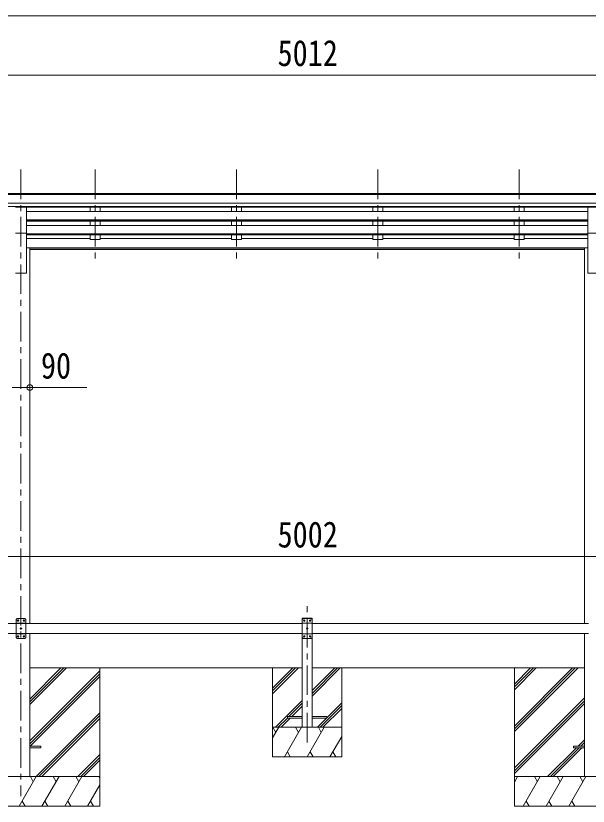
# Model space of a CAD drawing. Units: millimetres at full size, sheet at 1:30. Extents: x -8432 to 8432, y -5820 to 5820.
# Drawn here: x 3314 to 6214, y -3241 to 762 of the extents above; entities that cross this region are included whole.
import ezdxf
from ezdxf.enums import TextEntityAlignment as Align

# ---------------------------------------------------------------- set-up
doc = ezdxf.new("R2010")
doc.units = ezdxf.units.MM
doc.header["$LTSCALE"] = 30
doc.header["$PDMODE"] = 32
doc.header["$PDSIZE"] = 30
doc.linetypes.add('CHAIN1', pattern=[8, 5, -1, 1, -1])
for name, color, linetype, lineweight in [('0-0_0', 7, 'Continuous', 9), ('0-1_本体', 5, 'CHAIN1', 9), ('0-3_ELV2', 4, 'Continuous', 9), ('0-6_OTH_LINE', 6, 'Continuous', 9)]:
    doc.layers.add(name, color=color, linetype=linetype, lineweight=lineweight)
doc.styles.add('ＭＳ ゴシック', font='')
doc.styles.get('ＭＳ ゴシック').set_extended_font_data('MS Gothic')

msp = doc.modelspace()

# ---------------------------------------------------------------- linework, layer by layer
at = {"layer": '0-0_0'}
for p, q in [((3385.12, -2726.54), (3570.75, -2540.91)), ((3385.12, -2712.39), (3556.61, -2540.91)), ((3385.12, -2698.25), (3542.47, -2540.91)), ((3385.12, -2540.91), (4765.11, -2540.91)), ((3385.12, -2910.38), (3739.92, -2555.58)), ((3739.92, -2540.91), (3739.92, -3240.9)), ((4615.11, -2540.9), (4615.11, -2990.91)), ((4615.11, -2643.25), (4717.46, -2540.9)), ((4615.11, -2657.39), (4731.61, -2540.9)), ((4615.11, -2671.54), (4745.75, -2540.9)), ((4815.11, -2683.67), (4957.88, -2540.9)), ((4815.11, -2669.53), (4943.74, -2540.9)), ((4815.11, -2655.39), (4929.6, -2540.9)), ((4815.12, -2540.91), (6195.12, -2540.91)), ((4965.11, -2990.91), (4965.11, -2540.9)), ((5839.92, -2540.91), (5839.92, -3240.9)), ((5839.92, -2835.08), (6134.1, -2540.91)), ((5839.92, -2849.22), (6148.24, -2540.91)), ((5839.92, -2863.37), (6162.38, -2540.91)), ((5839.92, -2651.24), (5950.25, -2540.91)), ((5839.92, -2637.09), (5936.11, -2540.91)), ((5839.92, -2622.95), (5921.97, -2540.91)), ((3385.12, -2924.52), (3739.92, -2569.73)), ((3387.38, -2936.41), (3739.92, -2583.87)), ((4629.59, -2840.91), (4765.11, -2705.38)), ((4697.74, -2786.91), (4765.11, -2719.53)), ((4890.11, -2792.52), (4965.11, -2717.52)), ((5839.92, -3047.21), (6194.72, -2692.42)), ((5839.92, -3061.36), (6194.72, -2706.56)), ((5839.92, -3075.5), (6194.72, -2720.7)), ((4711.88, -2786.91), (4765.11, -2733.67)), ((4855.87, -2840.91), (4965.11, -2731.66)), ((4870.01, -2840.91), (4965.11, -2745.8)), ((3416.73, -3090.9), (3739.92, -2767.72)), ((3430.87, -3090.9), (3739.92, -2781.86)), ((3445.01, -3090.9), (3739.92, -2796)), ((4643.74, -2840.91), (4690.11, -2794.53)), ((4657.88, -2840.91), (4703.88, -2794.91)), ((4841.73, -2840.91), (4887.73, -2794.91)), ((4615.11, -2894.02), (4645.78, -2840.9)), ((4615.11, -2840.91), (4965.11, -2840.91)), ((4630.78, -2866.89), (4615.78, -2840.91)), ((4674.65, -2990.9), (4761.25, -2840.9)), ((4746.25, -2866.89), (4731.25, -2840.91)), ((4790.12, -2990.9), (4876.72, -2840.91)), ((4861.72, -2866.89), (4846.72, -2840.9)), ((4905.59, -2990.9), (4965.11, -2887.8)), ((6162.86, -2936.41), (6194.72, -2904.55)), ((6177, -2936.41), (6194.72, -2918.69)), ((6008.36, -3090.9), (6153.86, -2945.41)), ((6022.5, -3090.9), (6168, -2945.41)), ((6036.64, -3090.9), (6182.14, -2945.41)), ((6191.14, -2936.41), (6194.72, -2932.83)), ((3628.86, -3090.9), (3739.92, -2979.85)), ((3643, -3090.9), (3739.92, -2993.99)), ((4615.11, -2990.91), (4965.11, -2990.91)), ((4689.65, -2964.93), (4704.65, -2990.9)), ((4805.12, -2964.92), (4820.12, -2990.9)), ((4920.59, -2964.93), (4935.59, -2990.9)), ((3657.14, -3090.9), (3739.92, -3008.13)), ((3739.92, -3090.9), (2939.92, -3090.9)), ((3331.07, -3240.9), (3417.68, -3090.9)), ((3402.68, -3116.89), (3387.68, -3090.9)), ((3446.54, -3240.9), (3533.15, -3090.9)), ((3518.15, -3116.89), (3503.15, -3090.9)), ((3562.02, -3240.9), (3648.62, -3090.9)), ((3618.62, -3090.9), (3633.62, -3116.89)), ((3734.09, -3090.9), (3739.92, -3101)), ((6639.92, -3090.9), (5839.92, -3090.9)), ((5839.92, -3118.41), (5855.8, -3090.9)), ((5884.66, -3240.9), (5971.27, -3090.9)), ((5956.27, -3116.89), (5941.27, -3090.9)), ((6000.13, -3240.9), (6086.74, -3090.9)), ((6071.74, -3116.89), (6056.73, -3090.9)), ((6115.6, -3240.9), (6202.21, -3090.9)), ((6187.21, -3116.89), (6172.21, -3090.9)), ((3677.48, -3240.9), (3739.92, -3132.77)), ((2939.92, -3240.9), (3739.92, -3240.9)), ((3346.07, -3214.92), (3361.07, -3240.9)), ((3461.54, -3214.93), (3476.54, -3240.9)), ((3577.01, -3214.93), (3592.01, -3240.9)), ((3692.48, -3214.93), (3707.48, -3240.9)), ((5839.92, -3240.9), (6639.92, -3240.9)), ((5899.66, -3214.93), (5914.66, -3240.9)), ((6015.13, -3214.93), (6030.13, -3240.9)), ((6130.6, -3214.92), (6145.6, -3240.9))]:
    msp.add_line(p, q, dxfattribs=at)
at = {"layer": '0-1_本体'}
for p, q in [((3340.12, -16.5), (3340.12, -3190.91)), ((3716.12, -16.5), (3716.12, -494.02)), ((4432.12, -16.5), (4432.12, -494.02)), ((5148.12, -16.5), (5148.12, -494.02)), ((5864.12, -16.5), (5864.12, -494.02)), ((4790.12, -2917.46), (4790.12, -2201.43))]:
    msp.add_line(p, q, dxfattribs=at)
at = {"layer": '0-3_ELV2'}
for p, q in [((7289.62, -137.51), (2300.62, -137.51)), ((7289.62, -142.73), (2300.62, -142.73)), ((7289.62, -186.26), (2290.62, -186.26)), ((7289.62, -204.11), (2290.62, -204.11)), ((3312.62, -206.54), (3367.62, -206.54)), ((3367.62, -338.33), (3367.62, -206.54)), ((6212.62, -207.36), (3367.62, -207.36)), ((6212.62, -229.42), (3367.62, -229.42)), ((3691.12, -207.46), (3691.12, -229.32)), ((3691.12, -229.32), (3741.12, -229.32)), ((3741.12, -207.46), (3741.12, -229.32)), ((4407.12, -207.46), (4407.12, -229.32)), ((4407.12, -229.32), (4457.12, -229.32)), ((4457.12, -207.46), (4457.12, -229.32)), ((5123.12, -207.46), (5123.12, -229.32)), ((5123.12, -229.32), (5173.12, -229.32)), ((5173.12, -207.46), (5173.12, -229.32)), ((5839.12, -207.46), (5839.12, -229.32)), ((5839.12, -229.32), (5889.12, -229.32)), ((5889.12, -207.46), (5889.12, -229.32)), ((6212.62, -338.33), (6212.62, -206.54)), ((6212.62, -206.54), (6267.62, -206.54)), ((6212.62, -271.3), (3367.62, -271.3)), ((6212.62, -272.79), (3367.62, -272.79)), ((6212.62, -277.11), (3367.62, -277.11)), ((3691.12, -299.43), (3691.12, -277.11)), ((3741.12, -277.11), (3741.12, -299.43)), ((4407.12, -299.43), (4407.12, -277.11)), ((4457.12, -277.11), (4457.12, -299.43)), ((5123.12, -299.43), (5123.12, -277.11)), ((5173.12, -277.11), (5173.12, -299.43)), ((5839.12, -299.43), (5839.12, -277.11)), ((5889.12, -277.11), (5889.12, -299.43)), ((6212.62, -299.52), (3367.62, -299.52)), ((3691.12, -299.43), (3741.12, -299.43)), ((4407.12, -299.43), (4457.12, -299.43)), ((5123.12, -299.43), (5173.12, -299.43)), ((5839.12, -299.43), (5889.12, -299.43)), ((3312.62, -338.33), (3367.62, -338.33)), ((3367.62, -338.33), (3367.62, -540.91)), ((6212.62, -341.4), (3367.62, -341.4)), ((6212.62, -342.9), (3367.62, -342.9)), ((6212.62, -347.22), (3367.62, -347.22)), ((3691.12, -347.22), (3691.12, -370.26)), ((3741.12, -347.22), (3741.12, -370.26)), ((4407.12, -347.22), (4407.12, -370.26)), ((4457.12, -347.22), (4457.12, -370.26)), ((5123.12, -347.22), (5123.12, -370.26)), ((5173.12, -347.22), (5173.12, -370.26)), ((5839.12, -347.22), (5839.12, -370.26)), ((5889.12, -347.22), (5889.12, -370.26)), ((6212.62, -338.33), (6212.62, -540.91)), ((6212.62, -338.33), (6267.62, -338.33)), ((3691.12, -365.32), (3367.62, -365.32)), ((3691.12, -370.26), (3741.12, -370.26)), ((4407.12, -365.32), (3741.12, -365.32)), ((4407.12, -370.26), (4457.12, -370.26)), ((5123.12, -365.32), (4457.12, -365.32)), ((5123.12, -370.26), (5173.12, -370.26)), ((5839.12, -365.32), (5173.12, -365.32)), ((5839.12, -370.26), (5889.12, -370.26)), ((6212.62, -365.32), (5889.12, -365.32)), ((3385.32, -411.91), (3367.62, -411.91)), ((3385.32, -411.91), (3385.32, -2315.91)), ((6194.92, -412.33), (3385.32, -412.33)), ((6194.92, -413.73), (3385.32, -413.73)), ((6194.92, -421.42), (3385.32, -421.42)), ((6194.92, -411.91), (6194.92, -2315.91)), ((6194.92, -411.91), (6212.62, -411.91)), ((3312.62, -540.91), (3367.62, -540.91)), ((6212.62, -540.91), (6267.62, -540.91)), ((2379.12, -2315.91), (4765.12, -2315.91)), ((3320.12, -2290.91), (3315.12, -2295.91)), ((3315.12, -2295.91), (3315.12, -2385.91)), ((3365.12, -2313.61), (3315.12, -2313.61)), ((3360.12, -2290.91), (3320.12, -2290.91)), ((3323.86, -2300.49), (3323.02, -2300.49)), ((3326.38, -2301.33), (3327.22, -2301.33)), ((3353.86, -2300.49), (3353.02, -2300.49)), ((3356.38, -2301.33), (3357.22, -2301.33)), ((3360.12, -2290.91), (3365.12, -2295.91)), ((3365.12, -2385.91), (3365.12, -2295.91)), ((4764.82, -2290.9), (4764.92, -2288.85)), ((4815.42, -2290.9), (4764.82, -2290.9)), ((4765.11, -2840.9), (4765.11, -2290.9)), ((4770.12, -2290.91), (4765.12, -2295.91)), ((4765.12, -2295.91), (4765.12, -2385.91)), ((4815.12, -2313.61), (4765.12, -2313.61)), ((4814.31, -2287.9), (4765.92, -2287.9)), ((4810.12, -2290.91), (4770.12, -2290.91)), ((4773.86, -2300.49), (4773.02, -2300.49)), ((4776.38, -2301.33), (4777.22, -2301.33)), ((4803.86, -2300.49), (4803.02, -2300.49)), ((4806.38, -2301.33), (4807.22, -2301.33)), ((4810.12, -2290.91), (4815.12, -2295.91)), ((4815.12, -2840.9), (4815.12, -2290.9)), ((4815.12, -2385.91), (4815.12, -2295.91)), ((6215.12, -2315.91), (4815.12, -2315.91)), ((4815.42, -2290.9), (4815.31, -2288.85)), ((3338.86, -2340.49), (3338.02, -2340.49)), ((3341.38, -2341.33), (3342.22, -2341.33)), ((4788.86, -2340.49), (4788.02, -2340.49)), ((4791.38, -2341.33), (4792.22, -2341.33)), ((2379.12, -2365.91), (4765.12, -2365.91)), ((3365.12, -2368.21), (3315.12, -2368.21)), ((3320.12, -2390.91), (3315.12, -2385.91)), ((3320.12, -2390.91), (3360.12, -2390.91)), ((3323.86, -2380.49), (3323.02, -2380.49)), ((3326.38, -2381.33), (3327.22, -2381.33)), ((3353.86, -2380.49), (3353.02, -2380.49)), ((3356.38, -2381.33), (3357.22, -2381.33)), ((3360.12, -2390.91), (3365.12, -2385.91)), ((3385.12, -2365.91), (3385.12, -3090.91)), ((4815.12, -2368.21), (4765.12, -2368.21)), ((4770.12, -2390.91), (4765.12, -2385.91)), ((4770.12, -2390.91), (4810.12, -2390.91)), ((4773.86, -2380.49), (4773.02, -2380.49)), ((4776.38, -2381.33), (4777.22, -2381.33)), ((4803.86, -2380.49), (4803.02, -2380.49)), ((4806.38, -2381.33), (4807.22, -2381.33)), ((4810.12, -2390.91), (4815.12, -2385.91)), ((4815.12, -2365.91), (6215.12, -2365.91)), ((6195.12, -2365.91), (6195.12, -3090.91)), ((4765.11, -2786.91), (4690.11, -2786.91)), ((4815.11, -2794.91), (4890.11, -2794.91)), ((3385.12, -2936.41), (3439.92, -2936.41)), ((3385.12, -2945.41), (3439.92, -2945.41)), ((3439.92, -2936.41), (3439.92, -2945.41)), ((6139.92, -2936.41), (6139.92, -2945.41)), ((6139.92, -2936.41), (6194.72, -2936.41)), ((6139.92, -2945.41), (6194.72, -2945.41))]:
    msp.add_line(p, q, dxfattribs=at)
for points in [[(3323.02, -2300.49), (3323.02, -2301.33), (3323.86, -2301.33)], [(3325.54, -2299.65), (3325.54, -2298.81), (3324.7, -2298.81), (3324.7, -2299.65)], [(3324.7, -2302.17), (3324.7, -2303.01), (3325.54, -2303.01), (3325.54, -2302.17)], [(3327.22, -2301.33), (3327.22, -2300.49), (3326.38, -2300.49)], [(3353.02, -2300.49), (3353.02, -2301.33), (3353.86, -2301.33)], [(3355.54, -2299.65), (3355.54, -2298.81), (3354.7, -2298.81), (3354.7, -2299.65)], [(3354.7, -2302.17), (3354.7, -2303.01), (3355.54, -2303.01), (3355.54, -2302.17)], [(3357.22, -2301.33), (3357.22, -2300.49), (3356.38, -2300.49)], [(4773.02, -2300.49), (4773.02, -2301.33), (4773.86, -2301.33)], [(4775.54, -2299.65), (4775.54, -2298.81), (4774.7, -2298.81), (4774.7, -2299.65)], [(4774.7, -2302.17), (4774.7, -2303.01), (4775.54, -2303.01), (4775.54, -2302.17)], [(4777.22, -2301.33), (4777.22, -2300.49), (4776.38, -2300.49)], [(4803.02, -2300.49), (4803.02, -2301.33), (4803.86, -2301.33)], [(4805.54, -2299.65), (4805.54, -2298.81), (4804.7, -2298.81), (4804.7, -2299.65)], [(4804.7, -2302.17), (4804.7, -2303.01), (4805.54, -2303.01), (4805.54, -2302.17)], [(4807.22, -2301.33), (4807.22, -2300.49), (4806.38, -2300.49)], [(3338.02, -2340.49), (3338.02, -2341.33), (3338.86, -2341.33)], [(3340.54, -2339.65), (3340.54, -2338.81), (3339.7, -2338.81), (3339.7, -2339.65)], [(3339.7, -2342.17), (3339.7, -2343.01), (3340.54, -2343.01), (3340.54, -2342.17)], [(3342.22, -2341.33), (3342.22, -2340.49), (3341.38, -2340.49)], [(4788.02, -2340.49), (4788.02, -2341.33), (4788.86, -2341.33)], [(4790.54, -2339.65), (4790.54, -2338.81), (4789.7, -2338.81), (4789.7, -2339.65)], [(4789.7, -2342.17), (4789.7, -2343.01), (4790.54, -2343.01), (4790.54, -2342.17)], [(4792.22, -2341.33), (4792.22, -2340.49), (4791.38, -2340.49)], [(3323.02, -2380.49), (3323.02, -2381.33), (3323.86, -2381.33)], [(3325.54, -2379.65), (3325.54, -2378.81), (3324.7, -2378.81), (3324.7, -2379.65)], [(3324.7, -2382.17), (3324.7, -2383.01), (3325.54, -2383.01), (3325.54, -2382.17)], [(3327.22, -2381.33), (3327.22, -2380.49), (3326.38, -2380.49)], [(3353.02, -2380.49), (3353.02, -2381.33), (3353.86, -2381.33)], [(3355.54, -2379.65), (3355.54, -2378.81), (3354.7, -2378.81), (3354.7, -2379.65)], [(3354.7, -2382.17), (3354.7, -2383.01), (3355.54, -2383.01), (3355.54, -2382.17)], [(3357.22, -2381.33), (3357.22, -2380.49), (3356.38, -2380.49)], [(4773.02, -2380.49), (4773.02, -2381.33), (4773.86, -2381.33)], [(4775.54, -2379.65), (4775.54, -2378.81), (4774.7, -2378.81), (4774.7, -2379.65)], [(4774.7, -2382.17), (4774.7, -2383.01), (4775.54, -2383.01), (4775.54, -2382.17)], [(4777.22, -2381.33), (4777.22, -2380.49), (4776.38, -2380.49)], [(4803.02, -2380.49), (4803.02, -2381.33), (4803.86, -2381.33)], [(4805.54, -2379.65), (4805.54, -2378.81), (4804.7, -2378.81), (4804.7, -2379.65)], [(4804.7, -2382.17), (4804.7, -2383.01), (4805.54, -2383.01), (4805.54, -2382.17)], [(4807.22, -2381.33), (4807.22, -2380.49), (4806.38, -2380.49)], [(4690.11, -2786.91), (4690.11, -2794.91), (4765.11, -2794.91)], [(4890.11, -2794.91), (4890.11, -2786.91), (4815.11, -2786.91)]]:
    msp.add_lwpolyline(points, dxfattribs=at)
for centre in [(3325.12, -2300.91), (3355.12, -2300.91), (4775.12, -2300.91), (4805.12, -2300.91), (3340.12, -2340.91), (4790.12, -2340.91), (3325.12, -2380.91), (3355.12, -2380.91), (4775.12, -2380.91), (4805.12, -2380.91)]:
    msp.add_circle(centre, 3.5, dxfattribs=at)
for centre, radius, start, end in [((3323.86, -2299.65), 0.84, 270, 0), ((3323.86, -2302.17), 0.84, 0, 90), ((3326.38, -2299.65), 0.84, 180, 270), ((3326.38, -2302.17), 0.84, 90, 180), ((3353.86, -2299.65), 0.84, 270, 0), ((3353.86, -2302.17), 0.84, 0, 90), ((3356.38, -2299.65), 0.84, 180, 270), ((3356.38, -2302.17), 0.84, 90, 180), ((4765.92, -2288.9), 1, 90, 176.99994), ((4773.86, -2299.65), 0.84, 270, 0), ((4773.86, -2302.17), 0.84, 0, 90), ((4776.38, -2299.65), 0.84, 180, 270), ((4776.38, -2302.17), 0.84, 90, 180), ((4803.86, -2299.65), 0.84, 270, 0), ((4803.86, -2302.17), 0.84, 0, 90), ((4806.38, -2299.65), 0.84, 180, 270), ((4806.38, -2302.17), 0.84, 90, 180), ((4814.31, -2288.9), 1, 3.00011, 90), ((3338.86, -2339.65), 0.84, 270, 0), ((3338.86, -2342.17), 0.84, 0, 90), ((3341.38, -2339.65), 0.84, 180, 270), ((3341.38, -2342.17), 0.84, 90, 180), ((4788.86, -2339.65), 0.84, 270, 0), ((4788.86, -2342.17), 0.84, 0, 90), ((4791.38, -2339.65), 0.84, 180, 270), ((4791.38, -2342.17), 0.84, 90, 180), ((3323.86, -2379.65), 0.84, 270, 0), ((3323.86, -2382.17), 0.84, 0, 90), ((3326.38, -2379.65), 0.84, 180, 270), ((3326.38, -2382.17), 0.84, 90, 180), ((3353.86, -2379.65), 0.84, 270, 0), ((3353.86, -2382.17), 0.84, 0, 90), ((3356.38, -2379.65), 0.84, 180, 270), ((3356.38, -2382.17), 0.84, 90, 180), ((4773.86, -2379.65), 0.84, 270, 0), ((4773.86, -2382.17), 0.84, 0, 90), ((4776.38, -2379.65), 0.84, 180, 270), ((4776.38, -2382.17), 0.84, 90, 180), ((4803.86, -2379.65), 0.84, 270, 0), ((4803.86, -2382.17), 0.84, 0, 90), ((4806.38, -2379.65), 0.84, 180, 270), ((4806.38, -2382.17), 0.84, 90, 180)]:
    msp.add_arc(centre, radius, start, end, dxfattribs=at)
at = {"layer": '0-6_OTH_LINE'}
for p, q in [((-2747.88, 762.49), (7316.12, 762.49)), ((7296.12, 462.49), (2284.12, 462.49)), ((3294.92, -1120.46), (3384.92, -1120.46)), ((3384.92, -1120.46), (3674.34, -1120.46)), ((2289.12, -1976.15), (7291.12, -1976.15))]:
    msp.add_line(p, q, dxfattribs=at)
msp.add_point((3384.92, -1120.46), dxfattribs=at)

# ---------------------------------------------------------------- texts
at = {"layer": '0-6_OTH_LINE', "color": 7, "style": 'ＭＳ ゴシック', "width": 0.85}
for s, p in [('5012', (4640.12, 468.49)), ('90', (3441.29, -1114.67)), ('5002', (4640.12, -1970.15))]:
    msp.add_text(s, height=132, dxfattribs=at).set_placement(p, align=Align.BOTTOM_LEFT)

doc.saveas('drawing.dxf')
